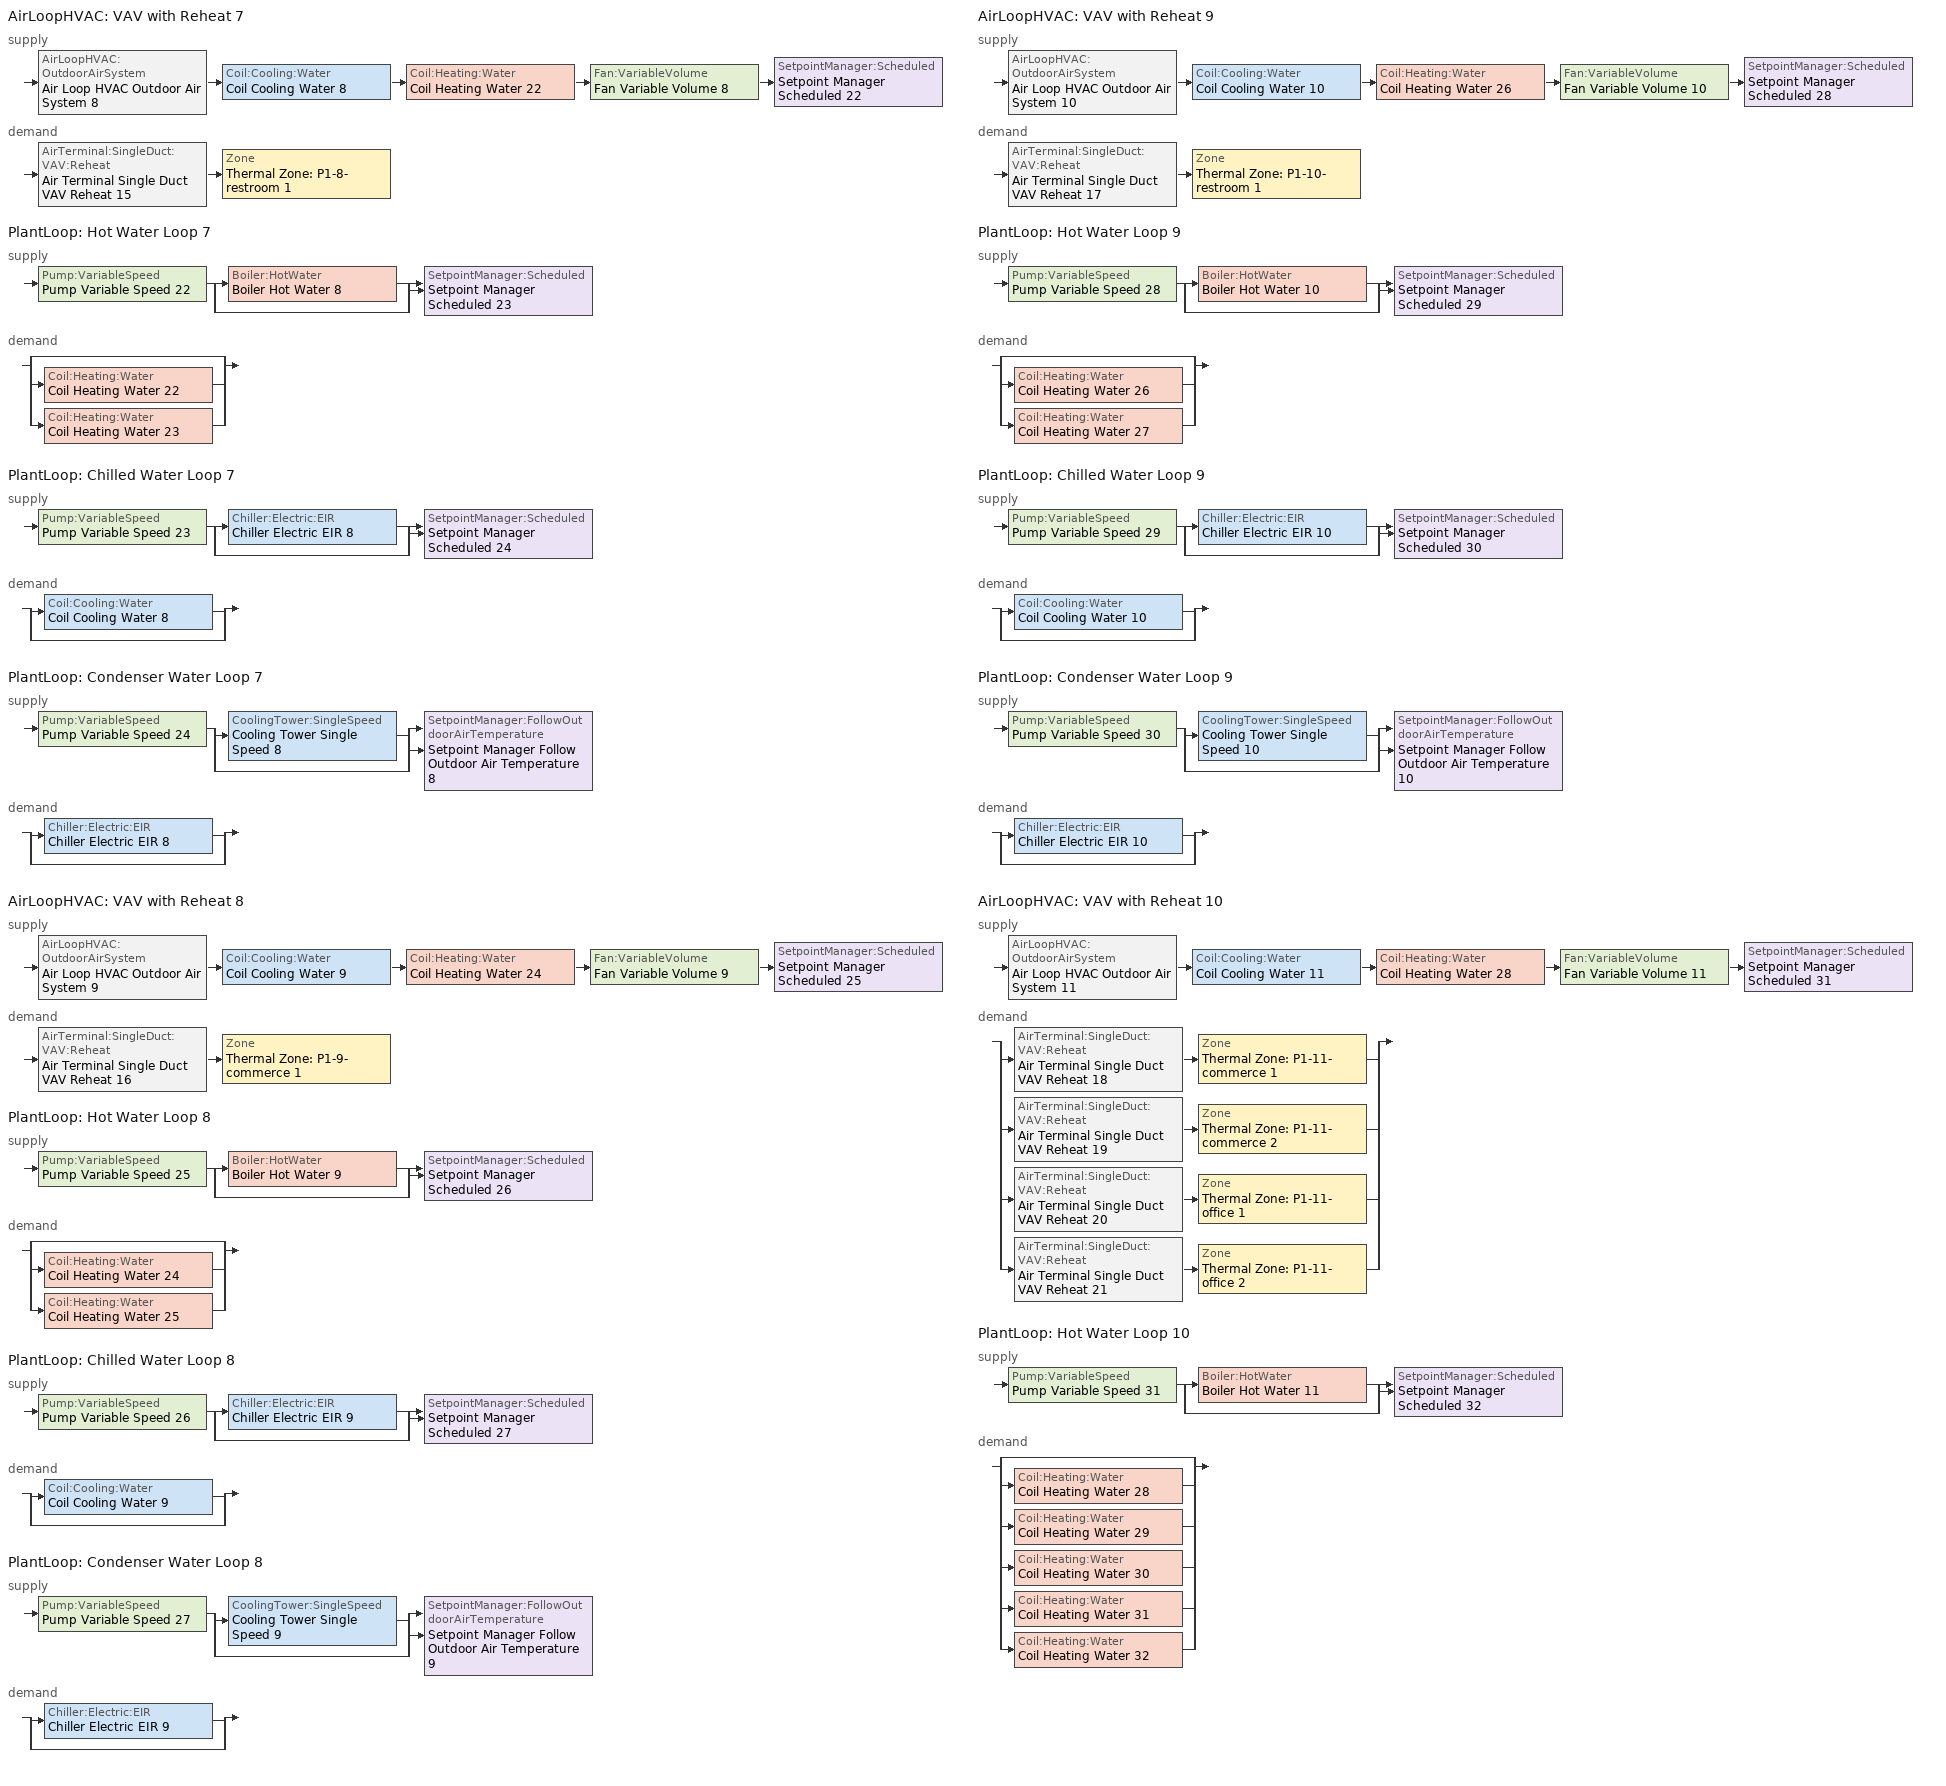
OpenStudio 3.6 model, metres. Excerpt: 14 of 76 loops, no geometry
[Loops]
AirLoopHVAC 'VAV with Reheat 7'
 supply: AirLoopHVAC:OutdoorAirSystem 'Air Loop HVAC Outdoor Air System 8' > Coil:Cooling:Water 'Coil Cooling Water 8' > Coil:Heating:Water 'Coil Heating Water 22' > Fan:VariableVolume 'Fan Variable Volume 8' > SetpointManager:Scheduled 'Setpoint Manager Scheduled 22'
 demand: AirTerminal:SingleDuct:VAV:Reheat 'Air Terminal Single Duct VAV Reheat 15' > Zone 'Thermal Zone: P1-8-restroom 1'
PlantLoop 'Hot Water Loop 7'
 supply: Pump:VariableSpeed 'Pump Variable Speed 22' > split
  | Boiler:HotWater 'Boiler Hot Water 8'
  | bypass
  join > SetpointManager:Scheduled 'Setpoint Manager Scheduled 23'
 demand: split
  | bypass
  | Coil:Heating:Water 'Coil Heating Water 22'
  | Coil:Heating:Water 'Coil Heating Water 23'
PlantLoop 'Chilled Water Loop 7'
 supply: Pump:VariableSpeed 'Pump Variable Speed 23' > split
  | Chiller:Electric:EIR 'Chiller Electric EIR 8'
  | bypass
  join > SetpointManager:Scheduled 'Setpoint Manager Scheduled 24'
 demand: split
  | Coil:Cooling:Water 'Coil Cooling Water 8'
  | bypass
PlantLoop 'Condenser Water Loop 7'
 supply: Pump:VariableSpeed 'Pump Variable Speed 24' > split
  | CoolingTower:SingleSpeed 'Cooling Tower Single Speed 8'
  | bypass
  join > SetpointManager:FollowOutdoorAirTemperature 'Setpoint Manager Follow Outdoor Air Temperature 8'
 demand: split
  | Chiller:Electric:EIR 'Chiller Electric EIR 8'
  | bypass
AirLoopHVAC 'VAV with Reheat 8'
 supply: AirLoopHVAC:OutdoorAirSystem 'Air Loop HVAC Outdoor Air System 9' > Coil:Cooling:Water 'Coil Cooling Water 9' > Coil:Heating:Water 'Coil Heating Water 24' > Fan:VariableVolume 'Fan Variable Volume 9' > SetpointManager:Scheduled 'Setpoint Manager Scheduled 25'
 demand: AirTerminal:SingleDuct:VAV:Reheat 'Air Terminal Single Duct VAV Reheat 16' > Zone 'Thermal Zone: P1-9-commerce 1'
PlantLoop 'Hot Water Loop 8'
 supply: Pump:VariableSpeed 'Pump Variable Speed 25' > split
  | Boiler:HotWater 'Boiler Hot Water 9'
  | bypass
  join > SetpointManager:Scheduled 'Setpoint Manager Scheduled 26'
 demand: split
  | bypass
  | Coil:Heating:Water 'Coil Heating Water 24'
  | Coil:Heating:Water 'Coil Heating Water 25'
PlantLoop 'Chilled Water Loop 8'
 supply: Pump:VariableSpeed 'Pump Variable Speed 26' > split
  | Chiller:Electric:EIR 'Chiller Electric EIR 9'
  | bypass
  join > SetpointManager:Scheduled 'Setpoint Manager Scheduled 27'
 demand: split
  | Coil:Cooling:Water 'Coil Cooling Water 9'
  | bypass
PlantLoop 'Condenser Water Loop 8'
 supply: Pump:VariableSpeed 'Pump Variable Speed 27' > split
  | CoolingTower:SingleSpeed 'Cooling Tower Single Speed 9'
  | bypass
  join > SetpointManager:FollowOutdoorAirTemperature 'Setpoint Manager Follow Outdoor Air Temperature 9'
 demand: split
  | Chiller:Electric:EIR 'Chiller Electric EIR 9'
  | bypass
AirLoopHVAC 'VAV with Reheat 9'
 supply: AirLoopHVAC:OutdoorAirSystem 'Air Loop HVAC Outdoor Air System 10' > Coil:Cooling:Water 'Coil Cooling Water 10' > Coil:Heating:Water 'Coil Heating Water 26' > Fan:VariableVolume 'Fan Variable Volume 10' > SetpointManager:Scheduled 'Setpoint Manager Scheduled 28'
 demand: AirTerminal:SingleDuct:VAV:Reheat 'Air Terminal Single Duct VAV Reheat 17' > Zone 'Thermal Zone: P1-10-restroom 1'
PlantLoop 'Hot Water Loop 9'
 supply: Pump:VariableSpeed 'Pump Variable Speed 28' > split
  | Boiler:HotWater 'Boiler Hot Water 10'
  | bypass
  join > SetpointManager:Scheduled 'Setpoint Manager Scheduled 29'
 demand: split
  | bypass
  | Coil:Heating:Water 'Coil Heating Water 26'
  | Coil:Heating:Water 'Coil Heating Water 27'
PlantLoop 'Chilled Water Loop 9'
 supply: Pump:VariableSpeed 'Pump Variable Speed 29' > split
  | Chiller:Electric:EIR 'Chiller Electric EIR 10'
  | bypass
  join > SetpointManager:Scheduled 'Setpoint Manager Scheduled 30'
 demand: split
  | Coil:Cooling:Water 'Coil Cooling Water 10'
  | bypass
PlantLoop 'Condenser Water Loop 9'
 supply: Pump:VariableSpeed 'Pump Variable Speed 30' > split
  | CoolingTower:SingleSpeed 'Cooling Tower Single Speed 10'
  | bypass
  join > SetpointManager:FollowOutdoorAirTemperature 'Setpoint Manager Follow Outdoor Air Temperature 10'
 demand: split
  | Chiller:Electric:EIR 'Chiller Electric EIR 10'
  | bypass
AirLoopHVAC 'VAV with Reheat 10'
 supply: AirLoopHVAC:OutdoorAirSystem 'Air Loop HVAC Outdoor Air System 11' > Coil:Cooling:Water 'Coil Cooling Water 11' > Coil:Heating:Water 'Coil Heating Water 28' > Fan:VariableVolume 'Fan Variable Volume 11' > SetpointManager:Scheduled 'Setpoint Manager Scheduled 31'
 demand: split
  | AirTerminal:SingleDuct:VAV:Reheat 'Air Terminal Single Duct VAV Reheat 18' > Zone 'Thermal Zone: P1-11-commerce 1'
  | AirTerminal:SingleDuct:VAV:Reheat 'Air Terminal Single Duct VAV Reheat 19' > Zone 'Thermal Zone: P1-11-commerce 2'
  | AirTerminal:SingleDuct:VAV:Reheat 'Air Terminal Single Duct VAV Reheat 20' > Zone 'Thermal Zone: P1-11-office 1'
  | AirTerminal:SingleDuct:VAV:Reheat 'Air Terminal Single Duct VAV Reheat 21' > Zone 'Thermal Zone: P1-11-office 2'
PlantLoop 'Hot Water Loop 10'
 supply: Pump:VariableSpeed 'Pump Variable Speed 31' > split
  | Boiler:HotWater 'Boiler Hot Water 11'
  | bypass
  join > SetpointManager:Scheduled 'Setpoint Manager Scheduled 32'
 demand: split
  | bypass
  | Coil:Heating:Water 'Coil Heating Water 28'
  | Coil:Heating:Water 'Coil Heating Water 29'
  | Coil:Heating:Water 'Coil Heating Water 30'
  | Coil:Heating:Water 'Coil Heating Water 31'
  | Coil:Heating:Water 'Coil Heating Water 32'
[Sizing:Zone] Zone Cooling Design Supply Air Temperature Input Method=SupplyAirTemperature; Zone Cooling Design Supply Air Temperature {C}=14; Zone Cooling Design Supply Air Temperature Difference {deltaC}=11.11; Zone Heating Design Supply Air Temperature Input Method=SupplyAirTemperature; Zone Heating Design Supply Air Temperature {C}=40; Zone Heating Design Supply Air Temperature Difference {deltaC}=11.11; Zone Cooling Design Supply Air Humidity Ratio {kg-H2O/kg-air}=0.0085; Zone Heating Design Supply Air Humidity Ratio {kg-H2O/kg-air}=0.008; Cooling Design Air Flow Method=DesignDay; Heating Design Air Flow Method=DesignDay; Account for Dedicated Outdoor Air System=No; Dedicated Outdoor Air System Control Strategy=NeutralSupplyAir; Dedicated Outdoor Air Low Setpoint Temperature for Design {C}=autosize; Dedicated Outdoor Air High Setpoint Temperature for Design {C}=autosize; Zone Load Sizing Method=Sensible Load Only No Latent Load; Zone Latent Cooling Design Supply Air Humidity Ratio Input Method=HumidityRatioDifference; Zone Cooling Design Supply Air Humidity Ratio Difference {kgWater/kgDryAir}=0.005; Zone Latent Heating Design Supply Air Humidity Ratio Input Method=HumidityRatioDifference; Zone Humidification Design Supply Air Humidity Ratio Difference {kgWater/kgDryAir}=0.005
Thermal Zone: P1-8-restroom 1; Thermal Zone: P1-9-commerce 1; Thermal Zone: P1-10-restroom 1; Thermal Zone: P1-11-office 1; Thermal Zone: P1-11-office 2; Thermal Zone: P1-11-commerce 1; Thermal Zone: P1-11-commerce 2
[Zone equipment]
Thermal Zone: P1-8-restroom 1: Air Terminal Single Duct VAV Reheat 15
Thermal Zone: P1-9-commerce 1: Air Terminal Single Duct VAV Reheat 16
Thermal Zone: P1-10-restroom 1: Air Terminal Single Duct VAV Reheat 17
Thermal Zone: P1-11-office 1: Air Terminal Single Duct VAV Reheat 20
Thermal Zone: P1-11-office 2: Air Terminal Single Duct VAV Reheat 21
Thermal Zone: P1-11-commerce 1: Air Terminal Single Duct VAV Reheat 18
Thermal Zone: P1-11-commerce 2: Air Terminal Single Duct VAV Reheat 19
[AirLoopHVAC] Availability Schedule=Always On; Design Supply Air Flow Rate {m3/s}=autosize; Design Return Air Flow Fraction of Supply Air Flow=1
VAV with Reheat 7; VAV with Reheat 8; VAV with Reheat 9; VAV with Reheat 10
[Sizing:System] Central Heating Maximum System Air Flow Ratio=0.3; Preheat Design Temperature {C}=7; Preheat Design Humidity Ratio {kg-H2O/kg-Air}=0.008; Precool Design Temperature {C}=12.8; Precool Design Humidity Ratio {kg-H2O/kg-Air}=0.008; Central Cooling Design Supply Air Temperature {C}=12.8; Central Heating Design Supply Air Temperature {C}=12.8; 100% Outdoor Air in Cooling=Yes; 100% Outdoor Air in Heating=Yes; Central Cooling Design Supply Air Humidity Ratio {kg-H2O/kg-Air}=0.0085; Zone Maximum Outdoor Air Fraction=1; Cooling Supply Air Flow Rate Per Floor Area {m3/s-m2}=0.00996765; Cooling Fraction of Autosized Cooling Supply Air Flow Rate=1; Cooling Supply Air Flow Rate Per Unit Cooling Capacity {m3/s-W}=3.94755e-05; Heating Supply Air Flow Rate Per Floor Area {m3/s-m2}=0.00996765; Heating Fraction of Autosized Heating Supply Air Flow Rate=1; Heating Fraction of Autosized Cooling Supply Air Flow Rate=1; Heating Supply Air Flow Rate Per Unit Heating Capacity {m3/s-W}=3.15882e-05; Cooling Design Capacity Method=CoolingDesignCapacity; Cooling Design Capacity {W}=autosize; Cooling Design Capacity Per Floor Area {W/m2}=234.7; Fraction of Autosized Cooling Design Capacity=1; Heating Design Capacity Method=HeatingDesignCapacity; Heating Design Capacity {W}=autosize; Heating Design Capacity Per Floor Area {W/m2}=157; Fraction of Autosized Heating Design Capacity=1; Central Cooling Capacity Control Method=OnOff; Occupant Diversity=autosize
VAV with Reheat 7; VAV with Reheat 8; VAV with Reheat 9; VAV with Reheat 10
[Fan:VariableVolume] Availability Schedule=Always On Discrete; Fan Total Efficiency=0.6045; Pressure Rise {Pa}=500; Maximum Flow Rate {m3/s}=Autosize; Fan Power Minimum Flow Rate Input Method=FixedFlowRate; Fan Power Minimum Flow Fraction=0; Fan Power Minimum Air Flow Rate {m3/s}=0; Motor Efficiency=0.93; Motor In Airstream Fraction=1; Fan Power Coefficient 1=0.0407599; Fan Power Coefficient 2=0.088045; Fan Power Coefficient 3=-0.0729261; Fan Power Coefficient 4=0.94374; Fan Power Coefficient 5=0
Fan Variable Volume 8; Fan Variable Volume 9; Fan Variable Volume 10; Fan Variable Volume 11
[Coil:Heating:Water] Availability Schedule=Always On Discrete
Coil Heating Water 22; Coil Heating Water 23; Coil Heating Water 24; Coil Heating Water 25; Coil Heating Water 26; Coil Heating Water 27; Coil Heating Water 28; Coil Heating Water 29; Coil Heating Water 30; Coil Heating Water 31; Coil Heating Water 32
[Coil:Cooling:Water] Availability Schedule=Always On Discrete
Coil Cooling Water 8; Coil Cooling Water 9; Coil Cooling Water 10; Coil Cooling Water 11
[SetpointManager:Scheduled] Control Variable=Temperature
Name | Schedule
Setpoint Manager Scheduled 22 | Deck_Temperature 7
Setpoint Manager Scheduled 23 | Hot_Water_Temperature 7
Setpoint Manager Scheduled 24 | Chilled_Water_Temperature 7
Setpoint Manager Scheduled 25 | Deck_Temperature 8
Setpoint Manager Scheduled 26 | Hot_Water_Temperature 8
Setpoint Manager Scheduled 27 | Chilled_Water_Temperature 8
Setpoint Manager Scheduled 28 | Deck_Temperature 9
Setpoint Manager Scheduled 29 | Hot_Water_Temperature 9
Setpoint Manager Scheduled 30 | Chilled_Water_Temperature 9
Setpoint Manager Scheduled 31 | Deck_Temperature 10
Setpoint Manager Scheduled 32 | Hot_Water_Temperature 10
[Controller:OutdoorAir] Minimum Outdoor Air Flow Rate {m3/s}=0; Maximum Outdoor Air Flow Rate {m3/s}=Autosize; Economizer Control Type=NoEconomizer; Economizer Control Action Type=ModulateFlow; Economizer Maximum Limit Dry-Bulb Temperature {C}=28; Economizer Maximum Limit Enthalpy {J/kg}=64000; Economizer Minimum Limit Dry-Bulb Temperature {C}=-100; Lockout Type=NoLockout; Minimum Limit Type=FixedMinimum; High Humidity Control=No; Heat Recovery Bypass Control Type=BypassWhenWithinEconomizerLimits
Name | Controller Mechanical Ventilation
Controller Outdoor Air 8 | Controller Mechanical Ventilation 8
Controller Outdoor Air 9 | Controller Mechanical Ventilation 9
Controller Outdoor Air 10 | Controller Mechanical Ventilation 10
Controller Outdoor Air 11 | Controller Mechanical Ventilation 11
[Controller:MechanicalVentilation] Availability Schedule=Always On Discrete
Controller Mechanical Ventilation 8; Controller Mechanical Ventilation 9; Controller Mechanical Ventilation 10; Controller Mechanical Ventilation 11
[AirLoopHVAC:OutdoorAirSystem]
Name | Controller
Air Loop HVAC Outdoor Air System 8 | Controller Outdoor Air 8
Air Loop HVAC Outdoor Air System 9 | Controller Outdoor Air 9
Air Loop HVAC Outdoor Air System 10 | Controller Outdoor Air 10
Air Loop HVAC Outdoor Air System 11 | Controller Outdoor Air 11
[PlantLoop] Glycol Concentration=0; Plant Loop Volume {m3}=Autocalculate; Load Distribution Scheme=Optimal
Name | Fluid Type
Hot Water Loop 7; Hot Water Loop 8; Hot Water Loop 9; Hot Water Loop 10 | Water
Chilled Water Loop 7; Condenser Water Loop 7; Chilled Water Loop 8; Condenser Water Loop 8; Chilled Water Loop 9; Condenser Water Loop 9
[Sizing:Plant] Sizing Option=NonCoincident; Zone Timesteps in Averaging Window=1; Coincident Sizing Factor Mode=None
Name | Loop Type | Design Loop Exit Temperature {C} | Loop Design Temperature Difference {deltaC}
Hot Water Loop 7; Hot Water Loop 8; Hot Water Loop 9; Hot Water Loop 10 | Heating | 82 | 11
Chilled Water Loop 7; Chilled Water Loop 8; Chilled Water Loop 9 | Cooling | 7.22 | 6.67
Condenser Water Loop 7; Condenser Water Loop 8; Condenser Water Loop 9 | Condenser | 29.4 | 5.6
[Pump:VariableSpeed] Pump Control Type=Intermittent; Skin Loss Radiative Fraction=0.5; Design Power Sizing Method=PowerPerFlowPerPressure; Design Electric Power per Unit Flow Rate {W/(m3/s)}=348701.1; Design Shaft Power per Unit Flow Rate per Unit Head {W-s/m3-Pa}=1.28205; Design Minimum Flow Rate Fraction=0
Pump Variable Speed 22; Pump Variable Speed 23; Pump Variable Speed 24; Pump Variable Speed 25; Pump Variable Speed 26; Pump Variable Speed 27; Pump Variable Speed 28; Pump Variable Speed 29; Pump Variable Speed 30; Pump Variable Speed 31
[Boiler:HotWater] Efficiency Curve Temperature Evaluation Variable=LeavingBoiler; Water Outlet Upper Temperature Limit {C}=99; Boiler Flow Mode=ConstantFlow; Parasitic Electric Load {W}=0; Sizing Factor=1
Name | Normalized Boiler Efficiency Curve
Boiler Hot Water 8 | Boiler Efficiency 7
Boiler Hot Water 9 | Boiler Efficiency 8
Boiler Hot Water 10 | Boiler Efficiency 9
Boiler Hot Water 11 | Boiler Efficiency 10
[Controller:WaterCoil]
Name | Water Coil | Action
Controller Water Coil 15 | Coil Heating Water 22 | Normal
Controller Water Coil 16 | Coil Cooling Water 8 | Reverse
Controller Water Coil 17 | Coil Heating Water 24 | Normal
Controller Water Coil 18 | Coil Cooling Water 9 | Reverse
Controller Water Coil 19 | Coil Heating Water 26 | Normal
Controller Water Coil 20 | Coil Cooling Water 10 | Reverse
Controller Water Coil 21 | Coil Heating Water 28 | Normal
Controller Water Coil 22 | Coil Cooling Water 11 | Reverse
[Chiller:Electric:EIR] Reference Capacity {W}=Autosize; Reference COP {W/W}=5.5; Reference Chilled Water Flow Rate {m3/s}=Autosize; Condenser Type=WaterCooled; Design Heat Recovery Water Flow Rate {m3/s}=Autosize; Sizing Factor=1; Basin Heater Capacity {W/K}=0; Basin Heater Setpoint Temperature {C}=10; Condenser Heat Recovery Relative Capacity Fraction=1
Name | Cooling Capacity Function of Temperature Curve | Electric Input to Cooling Output Ratio Function of Temperature Curve | Electric Input to Cooling Output Ratio Function of Part Load Ratio Curve
Chiller Electric EIR 8 | Curve Biquadratic 15 | Curve Biquadratic 16 | Curve Quadratic 8
Chiller Electric EIR 9 | Curve Biquadratic 17 | Curve Biquadratic 18 | Curve Quadratic 9
Chiller Electric EIR 10 | Curve Biquadratic 19 | Curve Biquadratic 20 | Curve Quadratic 10
[AirTerminal:SingleDuct:VAV:Reheat] Availability Schedule=Always On Discrete; Maximum Air Flow Rate {m3/s}=AutoSize; Zone Minimum Air Flow Input Method=Constant; Constant Minimum Air Flow Fraction=0.3; Fixed Minimum Air Flow Rate {m3/s}=0; Maximum Hot Water or Steam Flow Rate {m3/s}=AutoSize; Minimum Hot Water or Steam Flow Rate {m3/s}=0; Convergence Tolerance=0.001; Damper Heating Action=Normal; Maximum Flow per Zone Floor Area During Reheat {m3/s-m2}=AutoSize; Maximum Flow Fraction During Reheat=AutoSize; Maximum Reheat Air Temperature {C}=35; Control For Outdoor Air=No
Name | Reheat Coil
Air Terminal Single Duct VAV Reheat 15 | Coil Heating Water 23
Air Terminal Single Duct VAV Reheat 16 | Coil Heating Water 25
Air Terminal Single Duct VAV Reheat 17 | Coil Heating Water 27
Air Terminal Single Duct VAV Reheat 18 | Coil Heating Water 29
Air Terminal Single Duct VAV Reheat 19 | Coil Heating Water 30
Air Terminal Single Duct VAV Reheat 20 | Coil Heating Water 31
Air Terminal Single Duct VAV Reheat 21 | Coil Heating Water 32
[CoolingTower:SingleSpeed] Design Water Flow Rate {m3/s}=autosize; Design Air Flow Rate {m3/s}=autosize; Fan Power at Design Air Flow Rate {W}=autosize; U-Factor Times Area Value at Design Air Flow Rate {W/K}=autosize; Air Flow Rate in Free Convection Regime {m3/s}=autosize; U-Factor Times Area Value at Free Convection Air Flow Rate {W/K}=autosize; Performance Input Method=UFactorTimesAreaAndDesignWaterFlowRate; Free Convection Capacity {W}=0; Basin Heater Capacity {W/K}=0; Basin Heater Setpoint Temperature {C}=2; Evaporation Loss Mode=LossFactor; Evaporation Loss Factor {percent/K}=0.2; Drift Loss Percent {percent}=0.008; Blowdown Calculation Mode=ConcentrationRatio; Blowdown Concentration Ratio=3; Capacity Control=FanCycling; Number of Cells=1; Cell Control=MinimalCell; Cell Minimum  Water Flow Rate Fraction=0.33; Cell Maximum Water Flow Rate Fraction=2.5; Sizing Factor=1; Free Convection Air Flow Rate Sizing Factor=0.1; Free Convection U-Factor Times Area Value Sizing Factor=0.1; Heat Rejection Capacity and Nominal Capacity Sizing Ratio=1.25; Free Convection Nominal Capacity Sizing Factor=0.1; Design Inlet Air Dry-Bulb Temperature {C}=35; Design Inlet Air Wet-Bulb Temperature {C}=25.6; Design Approach Temperature {deltaC}=autosize; Design Range Temperature {deltaC}=autosize
Cooling Tower Single Speed 8; Cooling Tower Single Speed 9; Cooling Tower Single Speed 10
[SetpointManager:FollowOutdoorAirTemperature] Control Variable=Temperature; Reference Temperature Type=OutdoorAirWetBulb; Offset Temperature Difference {deltaC}=1.5; Maximum Setpoint Temperature {C}=80; Minimum Setpoint Temperature {C}=6
Setpoint Manager Follow Outdoor Air Temperature 8; Setpoint Manager Follow Outdoor Air Temperature 9; Setpoint Manager Follow Outdoor Air Temperature 10
[Schedule:Constant]
Always On Discrete: Value=1
[Schedule:Ruleset]
Name | Default Day Schedule | Summer Design Day Schedule | Winter Design Day Schedule
Deck_Temperature 7 | Deck_Temperature_Default 7 | Deck_Temperature_Summer_Design_Day 7 | Deck_Temperature_Winter_Design_Day 7
Hot_Water_Temperature 7 | Hot_Water_Temperature_Default 7 | Hot_Water_Temperature_Summer_Design_Day 7 | Hot_Water_Temperature_Winter_Design_Day 7
Chilled_Water_Temperature 7 | Chilled_Water_Temperature_Default 7 | Chilled_Water_Temperature_Summer_Design_Day 7 | Chilled_Water_Temperature_Winter_Design_Day 7
Deck_Temperature 8 | Deck_Temperature_Default 8 | Deck_Temperature_Summer_Design_Day 8 | Deck_Temperature_Winter_Design_Day 8
Hot_Water_Temperature 8 | Hot_Water_Temperature_Default 8 | Hot_Water_Temperature_Summer_Design_Day 8 | Hot_Water_Temperature_Winter_Design_Day 8
Chilled_Water_Temperature 8 | Chilled_Water_Temperature_Default 8 | Chilled_Water_Temperature_Summer_Design_Day 8 | Chilled_Water_Temperature_Winter_Design_Day 8
Deck_Temperature 9 | Deck_Temperature_Default 9 | Deck_Temperature_Summer_Design_Day 9 | Deck_Temperature_Winter_Design_Day 9
Hot_Water_Temperature 9 | Hot_Water_Temperature_Default 9 | Hot_Water_Temperature_Summer_Design_Day 9 | Hot_Water_Temperature_Winter_Design_Day 9
Chilled_Water_Temperature 9 | Chilled_Water_Temperature_Default 9 | Chilled_Water_Temperature_Summer_Design_Day 9 | Chilled_Water_Temperature_Winter_Design_Day 9
Deck_Temperature 10 | Deck_Temperature_Default 10 | Deck_Temperature_Summer_Design_Day 10 | Deck_Temperature_Winter_Design_Day 10
Hot_Water_Temperature 10 | Hot_Water_Temperature_Default 10 | Hot_Water_Temperature_Summer_Design_Day 10 | Hot_Water_Temperature_Winter_Design_Day 10
Always On | Always On Default
[Schedule:Day]
Deck_Temperature_Default 7; Deck_Temperature_Summer_Design_Day 7; Deck_Temperature_Winter_Design_Day 7; Deck_Temperature_Default 8; Deck_Temperature_Summer_Design_Day 8; Deck_Temperature_Winter_Design_Day 8; Deck_Temperature_Default 9; Deck_Temperature_Summer_Design_Day 9; Deck_Temperature_Winter_Design_Day 9; Deck_Temperature_Default 10; Deck_Temperature_Summer_Design_Day 10; Deck_Temperature_Winter_Design_Day 10: 24, 0, 12.8
Hot_Water_Temperature_Default 7; Hot_Water_Temperature_Summer_Design_Day 7; Hot_Water_Temperature_Winter_Design_Day 7; Hot_Water_Temperature_Default 8; Hot_Water_Temperature_Summer_Design_Day 8; Hot_Water_Temperature_Winter_Design_Day 8; Hot_Water_Temperature_Default 9; Hot_Water_Temperature_Summer_Design_Day 9; Hot_Water_Temperature_Winter_Design_Day 9; Hot_Water_Temperature_Default 10; Hot_Water_Temperature_Summer_Design_Day 10; Hot_Water_Temperature_Winter_Design_Day 10: 24, 0, 67
Chilled_Water_Temperature_Default 7; Chilled_Water_Temperature_Summer_Design_Day 7; Chilled_Water_Temperature_Winter_Design_Day 7; Chilled_Water_Temperature_Default 8; Chilled_Water_Temperature_Summer_Design_Day 8; Chilled_Water_Temperature_Winter_Design_Day 8; Chilled_Water_Temperature_Default 9; Chilled_Water_Temperature_Summer_Design_Day 9; Chilled_Water_Temperature_Winter_Design_Day 9: 24, 0, 6.7
Always On Default: 24, 0, 1
[Curve:Biquadratic]
Name | Coefficient1 Constant | Coefficient2 x | Coefficient3 x**2 | Coefficient4 y | Coefficient5 y**2 | Coefficient6 x*y | Minimum Value of x | Maximum Value of x | Minimum Value of y | Maximum Value of y | Input Unit Type for X | Input Unit Type for Y | Output Unit Type
Boiler Efficiency 7; Boiler Efficiency 8; Boiler Efficiency 9; Boiler Efficiency 10 | 1 | 0 | 0 | 0 | 0 | 0 | 0 | 1 | 0 | 1 | Dimensionless | Dimensionless | Dimensionless
Curve Biquadratic 15; Curve Biquadratic 17; Curve Biquadratic 19 | 0.258 | 0.0389 | -0.000217 | 0.0469 | -0.000943 | -0.000343 | 5 | 10 | 24 | 35
Curve Biquadratic 16; Curve Biquadratic 18; Curve Biquadratic 20 | 0.934 | -0.0582 | 0.0045 | 0.00243 | 0.000486 | -0.00122 | 5 | 10 | 24 | 35
[Curve:Quadratic] Coefficient1 Constant=0.222903; Coefficient2 x=0.313387; Coefficient3 x**2=0.46371; Minimum Value of x=0; Maximum Value of x=1
Curve Quadratic 8; Curve Quadratic 9; Curve Quadratic 10
